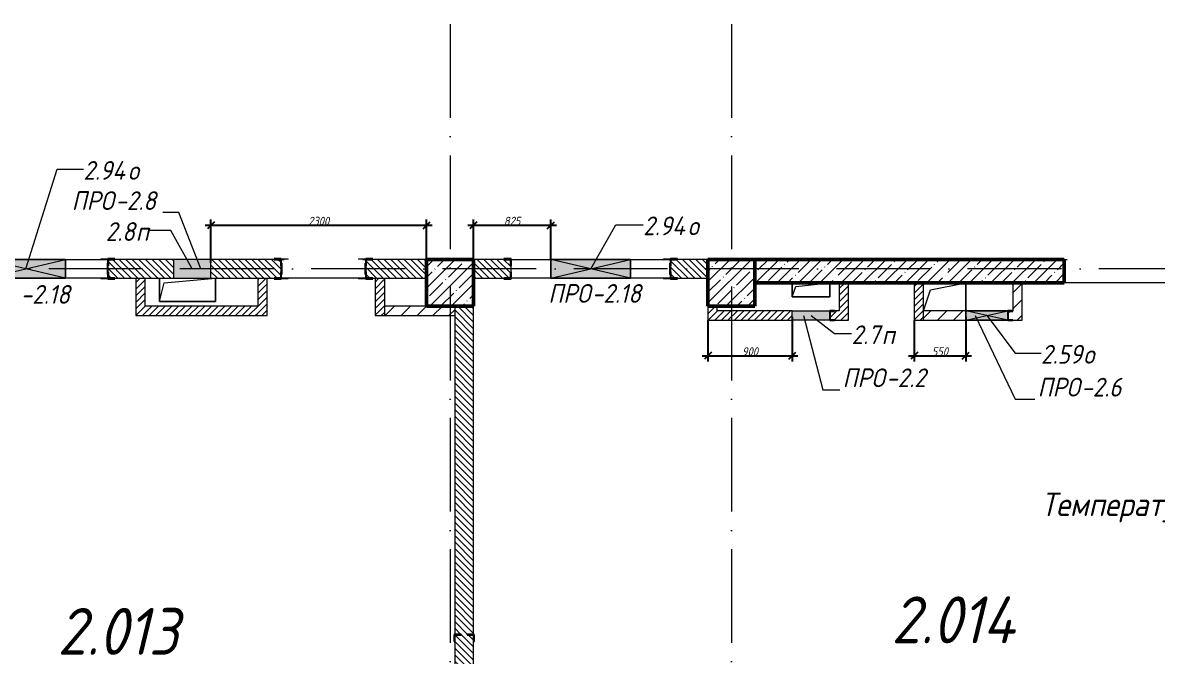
# Model space of a CAD drawing. Header units: millimetres. Extents: x -537608 to 253996, y -217170 to 186033.
# Drawn here: x -153256 to -141155, y 13571 to 20330 of the extents above; entities that cross this region are included whole.
import ezdxf

# ---------------------------------------------------------------- set-up
doc = ezdxf.new("R2010")
doc.units = ezdxf.units.MM
doc.linetypes.add('50_200_ШТРИХ_1Т_ш5_п1_п1_', pattern=[1400, 1000, -200, 0, -200])
for name, color, linetype, lineweight in [('A-____-____-DIMS', 7, 'Continuous', 9), ('A-DETL-GENF-OTLN', 7, 'Continuous', 9), ('A-FLOR-____-OTLN', 7, 'Continuous', 9), ('A-GENM-____-IDEN', 7, 'Continuous', 9), ('A-GENM-____-MCUT', 7, 'Continuous', 25), ('A-GENM-____-OTLN', 7, 'Continuous', 9), ('A-GENM-____-OTLN-1', 7, 'Continuous', 25), ('A-GLAZ-____-IDEN', 7, 'Continuous', 9), ('A-GLAZ-____-OTLN', 7, 'Continuous', 9), ('A-WALL-____-MCUT', 7, 'Continuous', 13), ('A-WALL-____-MCUT-2', 7, 'Continuous', 50), ('A-WALL-____-OTLN', 7, 'Continuous', 9), ('A-WALL-____-PATT-1', 7, 'Continuous', 9), ('A-WALL-FNSH-MCUT-1', 7, 'Continuous', 9), ('G-____-____-TEXT', 7, 'Continuous', 9), ('I-WALL-____-OTLN', 7, 'Continuous', 9), ('S-COLS-____-MCUT', 7, 'Continuous', 50), ('S-COLS-____-OTLN', 7, 'Continuous', 9), ('S-GRID-____-OTLN-1', 7, '50_200_ШТРИХ_1Т_ш5_п1_п1_', 9), ('Марки помещений', 7, 'Continuous', 9)]:
    doc.layers.add(name, color=color, linetype=linetype, lineweight=lineweight)
doc.styles.add('ISOCPEUR_I_11', font='isocpeui.ttf', dxfattribs={"width": 0.9, "height": 200})
doc.styles.add('ISOCPEUR_I_2', font='isocpeui.ttf', dxfattribs={"width": 0.9, "height": 140})
doc.styles.add('ISOCPEUR_I_7', font='isocpeui.ttf', dxfattribs={"width": 0.9, "height": 90})
doc.styles.add('ISOCPEUR_I_9', font='isocpeui.ttf', dxfattribs={"width": 0.9, "height": 250})
doc.dimstyles.new('ISO-1_8_0_9К_СРЕДНИЙ_Кладочные_2', dxfattribs={"dimscale": 304.8, "dimtxt": 89.638306, "dimasz": 0.246063, "dimexe": 0.19685, "dimexo": 0, "dimgap": 0, "dimtad": 1, "dimdec": 3, "dimrnd": 0.001, "dimdsep": 46, "dimtxsty": 'ISOCPEUR_I_7', "dimblk1": 'OBLIQUE', "dimblk2": 'OBLIQUE', "dimsah": 1, "dimcen": 0.09, "dimdle": 0.19685, "dimazin": 0, "dimtfac": 1, "dimtdec": 4, "dimtix": 1, "dimtmove": 1, "dimatfit": 3, "dimfxl": 1, "dimtvp": 1, "dimtolj": 1, "dimtzin": 0, "dimarcsym": 2})
pattern_1 = [(135, (-184647.673, -45376.493), (-35.35534, -35.35534), [])]
pattern_2 = [(45, (-184647.673, -45376.493), (-35.35534, 35.35534), [])]
pattern_3 = [(45, (-184647.67, -45376.49), (-84.85281, 84.85281), [])]

# ---------------------------------------------------------------- blocks, each defined once
blk = doc.blocks.new('Фахверк_СКБ_Уголок - 200_3960-28268576-АР1_План отверстий 2 этажа в осях 1-64_Ю-ЯЯ')
at = {"layer": 'A-GENM-____-MCUT'}
for p, q in [((200, 156), (125, 156)), ((125, 156), (125, 81)), ((131, 81), (131, 150)), ((131, 150), (200, 150)), ((200, 150), (200, 156)), ((125, 81), (131, 81)), ((131, 19), (125, 19)), ((125, 19), (125, -56)), ((131, -50), (131, 19)), ((125, -56), (200, -56)), ((200, -50), (131, -50)), ((200, -56), (200, -50))]:
    blk.add_line(p, q, dxfattribs=at)
blk = doc.blocks.new('BSC_Колонна _Прямоугольная - 500х500-V14-АР1_План отверстий 2 этажа в осях 1-64_Ю-ЯЯ')
at = {"layer": 'S-COLS-____-OTLN'}
h = blk.add_hatch(dxfattribs=at)
h.set_pattern_fill('FP_23', color=256, style=0, pattern_type=2)
h.set_pattern_definition([(45, (-35950, -62931.04), (-114.04925, 114.04925), []), (45, (-35835.95, -62931.04), (-114.04925, 114.04925), [201.613, -40.323, 3.353, -36.97])])
h.paths.add_polyline_path([(-250, -250), (250, -250), (250, 250), (-250, 250)], flags=0)
at = {"layer": 'S-COLS-____-MCUT'}
for p, q in [((250, 250), (-250, 250)), ((-250, 250), (-250, -250)), ((250, -250), (250, 250)), ((-250, -250), (250, -250))]:
    blk.add_line(p, q, dxfattribs=at)
blk = doc.blocks.new('BSC_Колонна _Прямоугольная - 500х500-V44-АР1_План отверстий 2 этажа в осях 1-64_Ю-ЯЯ')
at = {"layer": 'S-COLS-____-OTLN'}
h = blk.add_hatch(dxfattribs=at)
h.set_pattern_fill('FP_54', color=256, style=0, pattern_type=2)
h.set_pattern_definition([(45, (-38950, -62931.04), (-114.04925, 114.04925), []), (45, (-38835.95, -62931.04), (-114.04925, 114.04925), [201.613, -40.323, 3.353, -36.97])])
h.paths.add_polyline_path([(-250, -250), (250, -250), (250, 250), (-250, 250)], flags=0)
at = {"layer": 'S-COLS-____-MCUT'}
for p, q in [((250, 250), (-250, 250)), ((-250, 250), (-250, -250)), ((250, -250), (250, 250)), ((-250, -250), (250, -250))]:
    blk.add_line(p, q, dxfattribs=at)
blk = doc.blocks.new('АР_Перемычка - АР_Перемычка-28357691-АР1_План отверстий 2 этажа в осях 1-64_Ю-ЯЯ')
at = {"layer": 'A-GENM-____-OTLN'}
blk.add_line((-250, -100), (-243, -100), dxfattribs=at)
blk = doc.blocks.new('154_Стойка_СКБ_Уголок - СМ-2480_200-28346303-АР1_План отверстий 2 этажа в осях 1-64_Ю-ЯЯ')
at = {"layer": 'A-GENM-____-MCUT'}
for p, q in [((125, 156), (125, 81)), ((200, 156), (125, 156)), ((131, 81), (131, 150)), ((131, 150), (200, 150)), ((200, 150), (200, 156)), ((125, 81), (131, 81)), ((131, 19), (125, 19)), ((125, 19), (125, -56)), ((131, -50), (131, 19)), ((125, -56), (200, -56)), ((200, -50), (131, -50)), ((200, -56), (200, -50))]:
    blk.add_line(p, q, dxfattribs=at)
blk = doc.blocks.new('Стойка_Влож_Полоса боковая - Полоса-V150-АР1_План отверстий 2 этажа в осях 1-64_Ю-ЯЯ')
at = {"layer": 'A-GENM-____-OTLN'}
for p, q in [((-5, 60), (0, 60)), ((-5, -60), (-5, 60)), ((0, 31), (0, -31)), ((0, -60), (-5, -60))]:
    blk.add_line(p, q, dxfattribs=at)
blk = doc.blocks.new('Стойка_Влож_Уголок_Опорный - Уголок-28213941-АР1_План отверстий 2 этажа в осях 1-64_Ю-ЯЯ')
at = {"layer": 'A-GENM-____-OTLN'}
for p, q in [((-212, -6), (-212, 0)), ((0, 0), (0, -6)), ((-212, -75), (-212, -6)), ((-212, -6), (-206, -6)), ((-212, -75), (-206, -75)), ((-6, -6), (0, -6)), ((-6, -75), (0, -75)), ((0, -6), (0, -75))]:
    blk.add_line(p, q, dxfattribs=at)
blk = doc.blocks.new('Фахверк_СКБ_Уголок - 200_3550-28267367-АР1_План отверстий 2 этажа в осях 1-64_Ю-ЯЯ')
at = {"layer": 'A-GENM-____-MCUT'}
for p, q in [((200, 156), (125, 156)), ((125, 156), (125, 81)), ((131, 81), (131, 150)), ((131, 150), (200, 150)), ((200, 150), (200, 156)), ((125, 81), (131, 81)), ((131, 19), (125, 19)), ((125, 19), (125, -56)), ((131, -50), (131, 19)), ((125, -56), (200, -56)), ((200, -50), (131, -50)), ((200, -56), (200, -50))]:
    blk.add_line(p, q, dxfattribs=at)
blk = doc.blocks.new('AR_Отверстие Ниша - Лючок-32405627-АР1_План отверстий 2 этажа в осях 1-64_Ю-ЯЯ')
at = {"layer": 'A-GLAZ-____-OTLN'}
blk.add_hatch(color=256, dxfattribs=at).paths.add_polyline_path([(200, 50), (-200, 50), (-200, -50), (200, -50), (200, 47)], flags=0)
for p, q in [((-200, 50), (200, 50)), ((200, 50), (200, -50)), ((200, -50), (-200, -50))]:
    blk.add_line(p, q, dxfattribs=at)
blk = doc.blocks.new('AR_Отверстие Ниша - Лючок-32404715-АР1_План отверстий 2 этажа в осях 1-64_Ю-ЯЯ')
at = {"layer": 'A-GLAZ-____-OTLN'}
blk.add_hatch(color=256, dxfattribs=at).paths.add_polyline_path([(-200, 100), (-200, -100), (200, -100), (200, 100)], flags=0)
for p, q in [((200, 100), (-200, 100)), ((-200, 100), (-200, -100)), ((200, -100), (200, 100)), ((-200, -100), (200, -100))]:
    blk.add_line(p, q, dxfattribs=at)
blk = doc.blocks.new('154_Фахверк_СКБ_Швеллер - Тип_100_3960-28331862-АР1_План отверстий 2 этажа в осях 1-64_Ю-ЯЯ')
at = {"layer": 'A-GENM-____-MCUT'}
for p, q in [((175, 50), (125, 50)), ((125, 50), (125, -50)), ((128, 47), (175, 47)), ((128, -47), (128, 47)), ((175, 47), (175, 50)), ((125, -50), (175, -50)), ((175, -47), (128, -47)), ((175, -50), (175, -47))]:
    blk.add_line(p, q, dxfattribs=at)
blk = doc.blocks.new('AR_Отверстие прямоугольное _в плите_ - AR_Отверстие прямоугольное _в плите_-30459255-АР1_План отверстий 2 этажа в осях 1-64_Ю-ЯЯ')
at = {"layer": 'A-GENM-____-OTLN'}
for p, q in [((-300, 125), (-300, -125)), ((-250, 75), (300, 125)), ((300, -125), (300, 125)), ((-300, -125), (-250, 75)), ((-300, -125), (300, -125))]:
    blk.add_line(p, q, dxfattribs=at)
blk = doc.blocks.new('AR_Отверстие прямоугольное _в плите_ - AR_Отверстие прямоугольное _в плите_-30459225-АР1_План отверстий 2 этажа в осях 1-64_Ю-ЯЯ')
at = {"layer": 'A-GENM-____-OTLN'}
for p, q in [((-200, 75), (-200, -75)), ((-200, -75), (-163, 37)), ((-163, 37), (200, 75)), ((200, -75), (200, 75)), ((-200, -75), (200, -75))]:
    blk.add_line(p, q, dxfattribs=at)
blk = doc.blocks.new('AR_Отверстие прямоугольное _в плите_ - AR_Отверстие прямоугольное _в плите_-30552670-АР1_План отверстий 2 этажа в осях 1-64_Ю-ЯЯ')
at = {"layer": 'A-GENM-____-OTLN'}
for p, q in [((-150, 75), (225, 150)), ((225, -150), (225, 150)), ((-225, -150), (-150, 75))]:
    blk.add_line(p, q, dxfattribs=at)
blk = doc.blocks.new('AR_Отверстие прямоугольное _в стене_ - AR_Отверстие прямоугольное _в стене__ОВ-36798040-АР1_План отверстий 2 этажа в осях 1-64_Ю-ЯЯ')
at = {"layer": 'A-GLAZ-____-OTLN'}
blk.add_hatch(color=256, dxfattribs=at).paths.add_polyline_path([(425, -100), (425, 100), (-425, 100), (-425, -100)], flags=0)
at = {"layer": 'A-DETL-GENF-OTLN'}
for p, q in [((-425, -100), (-425, 100)), ((-425, 100), (425, 100)), ((425, 100), (-425, -100)), ((-425, 100), (425, -100)), ((425, 100), (-425, 100)), ((-425, 100), (-425, -100)), ((425, 100), (425, -100)), ((425, -100), (425, 100)), ((425, -100), (-425, -100)), ((-425, -100), (425, -100))]:
    blk.add_line(p, q, dxfattribs=at)
blk = doc.blocks.new('AR_Отверстие прямоугольное _в стене_ - AR_Отверстие прямоугольное _в стене__ОВ-36815583-АР1_План отверстий 2 этажа в осях 1-64_Ю-ЯЯ')
at = {"layer": 'A-GLAZ-____-OTLN'}
blk.add_hatch(color=256, dxfattribs=at).paths.add_polyline_path([(-225, 50), (-225, -50), (225, -50), (225, 50)], flags=0)
at = {"layer": 'A-DETL-GENF-OTLN'}
for p, q in [((-225, 50), (225, 50)), ((225, 50), (-225, -50)), ((-225, 50), (225, -50)), ((225, 50), (-225, 50)), ((225, 50), (225, -50)), ((225, -50), (225, 50)), ((225, -50), (-225, -50)), ((-225, -50), (225, -50))]:
    blk.add_line(p, q, dxfattribs=at)
blk = doc.blocks.new('154_Фахверк_СКБ_Швеллер - Тип_100_3960_зеркало-36793856-АР1_План отверстий 2 этажа в осях 1-64_Ю-ЯЯ')
at = {"layer": 'A-GENM-____-MCUT'}
for p, q in [((175, 50), (125, 50)), ((125, 50), (125, -50)), ((128, 47), (175, 47)), ((128, -47), (128, 47)), ((175, 47), (175, 50)), ((125, -50), (175, -50)), ((175, -47), (128, -47)), ((175, -50), (175, -47))]:
    blk.add_line(p, q, dxfattribs=at)
blk = doc.blocks.new('_Oblique')
at = {"color": 0, "linetype": 'ByBlock', "lineweight": -2}
blk.add_line((-0.5, -0.5), (0.5, 0.5), dxfattribs=at)
blk = doc.blocks.new('*D2294')
at = {"layer": 'A-____-____-DIMS', "color": 0, "lineweight": -2, "transparency": 16777216}
for p, q in [((-145048, 17192), (-145048, 16717)), ((-145948, 17155), (-145948, 16717)), ((-146008, 16777), (-144988, 16777))]:
    blk.add_line(p, q, dxfattribs=at)
at = {"layer": 'Defpoints', "color": 0, "transparency": 16777216}
for p in [(-145048, 17192), (-145948, 17155), (-145048, 16777)]:
    blk.add_point(p, dxfattribs=at)
at = {"layer": 'A-____-____-DIMS', "color": 0, "lineweight": -2, "transparency": 16777216, "xscale": 75, "yscale": 75, "zscale": 75, "rotation": 180}
blk.add_blockref('_Oblique', (-145948, 16777), dxfattribs=at)
at = {"layer": 'A-____-____-DIMS', "color": 0, "lineweight": -2, "transparency": 16777216, "xscale": 75, "yscale": 75, "zscale": 75}
blk.add_blockref('_Oblique', (-145048, 16777), dxfattribs=at)
at = {"layer": 'A-____-____-DIMS', "color": 0, "transparency": 16777216, "insert": (-145498, 16822), "char_height": 90, "width": 409.58, "attachment_point": 5, "style": 'ISOCPEUR_I_7'}
blk.add_mtext('\\A1;900', dxfattribs=at)
blk = doc.blocks.new('*D2295')
at = {"layer": 'A-____-____-DIMS', "color": 0, "lineweight": -2, "transparency": 16777216}
for p, q in [((-151308, 18169), (-148888, 18169)), ((-151248, 17767), (-151248, 18229)), ((-148948, 17805), (-148948, 18229))]:
    blk.add_line(p, q, dxfattribs=at)
at = {"layer": 'Defpoints', "color": 0, "transparency": 16777216}
for p in [(-148948, 18169), (-148948, 17805), (-151248, 17767)]:
    blk.add_point(p, dxfattribs=at)
at = {"layer": 'A-____-____-DIMS', "color": 0, "lineweight": -2, "transparency": 16777216, "xscale": 75, "yscale": 75, "zscale": 75, "rotation": 180}
blk.add_blockref('_Oblique', (-151248, 18169), dxfattribs=at)
at = {"layer": 'A-____-____-DIMS', "color": 0, "lineweight": -2, "transparency": 16777216, "xscale": 75, "yscale": 75, "zscale": 75}
blk.add_blockref('_Oblique', (-148948, 18169), dxfattribs=at)
at = {"layer": 'A-____-____-DIMS', "color": 0, "transparency": 16777216, "insert": (-150098, 18214), "char_height": 90, "width": 546.1, "attachment_point": 5, "style": 'ISOCPEUR_I_7'}
blk.add_mtext('\\A1;2300', dxfattribs=at)
blk = doc.blocks.new('*D2368')
at = {"layer": 'A-____-____-DIMS', "color": 0, "lineweight": -2, "transparency": 16777216}
for p, q in [((-148508, 18169), (-147563, 18169)), ((-148448, 17805), (-148448, 18229)), ((-147623, 17811), (-147623, 18229))]:
    blk.add_line(p, q, dxfattribs=at)
at = {"layer": 'Defpoints', "color": 0, "transparency": 16777216}
for p in [(-147623, 18169), (-148448, 17805), (-147623, 17811)]:
    blk.add_point(p, dxfattribs=at)
at = {"layer": 'A-____-____-DIMS', "color": 0, "lineweight": -2, "transparency": 16777216, "xscale": 75, "yscale": 75, "zscale": 75, "rotation": 180}
blk.add_blockref('_Oblique', (-148448, 18169), dxfattribs=at)
at = {"layer": 'A-____-____-DIMS', "color": 0, "lineweight": -2, "transparency": 16777216, "xscale": 75, "yscale": 75, "zscale": 75}
blk.add_blockref('_Oblique', (-147623, 18169), dxfattribs=at)
at = {"layer": 'A-____-____-DIMS', "color": 0, "transparency": 16777216, "insert": (-148035, 18214), "char_height": 90, "width": 409.58, "attachment_point": 5, "style": 'ISOCPEUR_I_7'}
blk.add_mtext('\\A1;825', dxfattribs=at)
blk = doc.blocks.new('*D2321')
at = {"layer": 'A-____-____-DIMS', "color": 0, "lineweight": -2, "transparency": 16777216}
for p, q in [((-143198, 17191), (-143198, 16717)), ((-143748, 17155), (-143748, 16717)), ((-143808, 16777), (-143138, 16777))]:
    blk.add_line(p, q, dxfattribs=at)
at = {"layer": 'Defpoints', "color": 0, "transparency": 16777216}
for p in [(-143198, 17191), (-143748, 17155), (-143198, 16777)]:
    blk.add_point(p, dxfattribs=at)
at = {"layer": 'A-____-____-DIMS', "color": 0, "lineweight": -2, "transparency": 16777216, "xscale": 75, "yscale": 75, "zscale": 75, "rotation": 180}
blk.add_blockref('_Oblique', (-143748, 16777), dxfattribs=at)
at = {"layer": 'A-____-____-DIMS', "color": 0, "lineweight": -2, "transparency": 16777216, "xscale": 75, "yscale": 75, "zscale": 75}
blk.add_blockref('_Oblique', (-143198, 16777), dxfattribs=at)
at = {"layer": 'A-____-____-DIMS', "color": 0, "transparency": 16777216, "insert": (-143473, 16822), "char_height": 90, "width": 409.58, "attachment_point": 5, "style": 'ISOCPEUR_I_7'}
blk.add_mtext('\\A1;550', dxfattribs=at)

msp = doc.modelspace()

# ---------------------------------------------------------------- hatches: boundary and pattern name
at = {"layer": 'A-WALL-____-PATT-1'}
h = msp.add_hatch(dxfattribs=at)
h.set_pattern_fill('FP_6', color=256, style=0, pattern_type=2)
h.set_pattern_definition(pattern_1)
h.paths.add_polyline_path([(-148947.6725, 17604.5485), (-148947.6725, 17804.5485), (-149591.6725, 17804.5485), (-149591.6725, 17735.5485), (-149597.6725, 17735.5485), (-149597.6725, 17673.5485), (-149591.6725, 17673.5485), (-149591.6725, 17604.5485), (-149312.8403, 17604.5485)], flags=0)
h.paths.add_polyline_path([(-150503.6725, 17604.5485), (-150503.6725, 17673.5485), (-150497.6725, 17673.5485), (-150497.6725, 17735.5485), (-150503.6725, 17735.5485), (-150503.6725, 17804.5485), (-151247.6725, 17804.5485), (-151247.6725, 17604.5485), (-150572.6725, 17604.5485)], flags=0)
h.paths.add_polyline_path([(-151647.6725, 17604.5485), (-151647.6725, 17804.5485), (-152341.6725, 17804.5485), (-152341.6725, 17735.5485), (-152347.6725, 17735.5485), (-152347.6725, 17673.5485), (-152341.6725, 17673.5485), (-152341.6725, 17604.5485), (-152272.6725, 17604.5485)], flags=0)
h.paths.add_polyline_path([(-154447.6725, 17604.5485), (-154053.6725, 17604.5485), (-154053.6725, 17673.5485), (-154047.6725, 17673.5485), (-154047.6725, 17735.5485), (-154053.6725, 17735.5485), (-154053.6725, 17804.5485), (-154447.6725, 17804.5485)], flags=0)
h = msp.add_hatch(dxfattribs=at)
h.set_pattern_fill('FP_6', color=256, style=0, pattern_type=2)
h.set_pattern_definition(pattern_1)
h.paths.add_polyline_path([(-145947.6725, 17604.5485), (-145947.6725, 17804.5485), (-146341.6725, 17804.5485), (-146341.6725, 17735.5485), (-146347.6725, 17735.5485), (-146347.6725, 17673.5485), (-146341.6725, 17673.5485), (-146341.6725, 17604.5485), (-146272.6725, 17604.5485)], flags=0)
h.paths.add_polyline_path([(-148122.6725, 17604.5485), (-148053.6725, 17604.5485), (-148053.6725, 17673.5485), (-148047.6725, 17673.5485), (-148047.6725, 17735.5485), (-148053.6725, 17735.5485), (-148053.6725, 17804.5485), (-148447.6725, 17804.5485), (-148447.6725, 17604.5485)], flags=0)
h = msp.add_hatch(dxfattribs=at)
h.set_pattern_fill('FP_13', color=256, style=0, pattern_type=2)
h.set_pattern_definition([(45, (-184647.67, -45376.5), (-114.04925, 114.04925), []), (45, (-184533.62, -45376.5), (-114.04925, 114.04925), [201.612, -40.322, 3.353, -36.97])])
h.paths.add_polyline_path([(-139947.6725, 17554.5485), (-139947.6725, 17804.5485), (-140347.6725, 17804.5485), (-140347.6725, 17554.5485)], flags=0)
h.paths.add_polyline_path([(-142147.6725, 17554.5485), (-142147.6725, 17804.5485), (-145447.6725, 17804.5485), (-145447.6725, 17554.5485), (-142242.8376, 17554.5485)], flags=0)
h = msp.add_hatch(dxfattribs=at)
h.set_pattern_fill('FP_5', color=256, style=0, pattern_type=2)
h.set_pattern_definition(pattern_2)
h.paths.add_polyline_path([(-151947.6725, 17204.5485), (-151947.6725, 17604.5485), (-152047.6725, 17604.5485), (-152047.6725, 17204.5485)], flags=0)
h = msp.add_hatch(dxfattribs=at)
h.set_pattern_fill('FP_5', color=256, style=0, pattern_type=2)
h.set_pattern_definition(pattern_2)
h.paths.add_polyline_path([(-150647.6725, 17204.5485), (-150647.6725, 17604.5485), (-150747.6725, 17604.5485), (-150747.6725, 17204.5485)], flags=0)
h = msp.add_hatch(dxfattribs=at)
h.set_pattern_fill('FP_5', color=256, style=0, pattern_type=2)
h.set_pattern_definition(pattern_2)
h.paths.add_polyline_path([(-149397.6725, 17204.5485), (-149397.6725, 17604.5485), (-149497.6725, 17604.5485), (-149497.6725, 17204.5485)], flags=0)
h = msp.add_hatch(dxfattribs=at)
h.set_pattern_fill('FP_5', color=256, style=0, pattern_type=2)
h.set_pattern_definition(pattern_2)
h.paths.add_polyline_path([(-144447.6725, 17254.5485), (-144447.6725, 17554.5485), (-144547.6725, 17554.5485), (-144547.6725, 17254.5485)], flags=0)
h = msp.add_hatch(dxfattribs=at)
h.set_pattern_fill('FP_5', color=256, style=0, pattern_type=2)
h.set_pattern_definition(pattern_2)
h.paths.add_polyline_path([(-143647.6725, 17154.5485), (-143647.6725, 17554.5485), (-143747.6725, 17554.5485), (-143747.6725, 17154.5485)], flags=0)
h = msp.add_hatch(dxfattribs=at)
h.set_pattern_fill('FP_4', color=256, style=0, pattern_type=2)
h.set_pattern_definition(pattern_3)
h.paths.add_polyline_path([(-142697.6725, 17254.5485), (-142597.6725, 17254.5485), (-142597.6725, 17554.5485), (-142697.6725, 17554.5485)], flags=0)
h = msp.add_hatch(dxfattribs=at)
h.set_pattern_fill('FP_5', color=256, style=0, pattern_type=2)
h.set_pattern_definition(pattern_2)
h.paths.add_polyline_path([(-151947.6725, 17204.5485), (-150747.6725, 17204.5485), (-150747.6725, 17304.5485), (-151947.6725, 17304.5485)], flags=0)
h = msp.add_hatch(dxfattribs=at)
h.set_pattern_fill('FP_4', color=256, style=0, pattern_type=2)
h.set_pattern_definition(pattern_3)
h.paths.add_polyline_path([(-149312.8403, 17204.5485), (-148647.6725, 17204.5485), (-148647.6725, 17304.5485), (-149397.6725, 17304.5485), (-149397.6725, 17204.5485)], flags=0)
h = msp.add_hatch(dxfattribs=at)
h.set_pattern_fill('FP_6', color=256, style=0, pattern_type=2)
h.set_pattern_definition(pattern_1)
h.paths.add_polyline_path([(-148647.6725, 10304.5485), (-148447.6725, 10304.5485), (-148447.6725, 13798.5485), (-148516.6725, 13798.5485), (-148516.6725, 13804.5485), (-148447.6725, 13804.5485), (-148447.6725, 17304.5485), (-148647.6725, 17304.5485), (-148647.6725, 13804.5485), (-148578.6725, 13804.5485), (-148578.6725, 13798.5485), (-148647.6725, 13798.5485), (-148647.6725, 11848.0984)], flags=0)
h = msp.add_hatch(dxfattribs=at)
h.set_pattern_fill('FP_5', color=256, style=0, pattern_type=2)
h.set_pattern_definition(pattern_2)
h.paths.add_polyline_path([(-145847.6725, 17154.5485), (-145847.6725, 17304.5485), (-145947.6725, 17304.5485), (-145947.6725, 17154.5485)], flags=0)
h = msp.add_hatch(dxfattribs=at)
h.set_pattern_fill('FP_5', color=256, style=0, pattern_type=2)
h.set_pattern_definition(pattern_2)
h.paths.add_polyline_path([(-144447.6725, 17154.5485), (-144447.6725, 17254.5485), (-144597.6725, 17254.5485), (-144597.6725, 17251.5485), (-144644.6725, 17251.5485), (-144644.6725, 17157.5485), (-144597.6725, 17157.5485), (-144597.6725, 17154.5485)], flags=0)
h.paths.add_polyline_path([(-145777.8389, 17154.5485), (-145047.6725, 17154.5485), (-145047.6725, 17254.5485), (-145847.6725, 17254.5485), (-145847.6725, 17154.5485)], flags=0)
h = msp.add_hatch(dxfattribs=at)
h.set_pattern_fill('FP_4', color=256, style=0, pattern_type=2)
h.set_pattern_definition(pattern_3)
h.paths.add_polyline_path([(-143647.6725, 17154.5485), (-143197.6725, 17154.5485), (-143197.6725, 17254.5485), (-143647.6725, 17254.5485)], flags=0)
h.paths.add_polyline_path([(-142597.6725, 17154.5485), (-142597.6725, 17254.5485), (-142697.6725, 17254.5485), (-142697.6725, 17251.5485), (-142744.6725, 17251.5485), (-142744.6725, 17157.5485), (-142697.6725, 17157.5485), (-142697.6725, 17154.5485)], flags=0)

# ---------------------------------------------------------------- linework, layer by layer
at = {"layer": 'A-FLOR-____-OTLN'}
for p, q in [((-151797.6725, 17354.5485), (-151797.6725, 17604.5485)), ((-151197.6725, 17604.5485), (-151197.6725, 17354.5485)), ((-145047.6725, 17404.5485), (-145047.6725, 17554.5485)), ((-144647.6725, 17554.5485), (-144647.6725, 17404.5485)), ((-143197.6725, 17554.5485), (-143197.6725, 17254.5485)), ((-151197.6725, 17354.5485), (-151797.6725, 17354.5485)), ((-144647.6725, 17404.5485), (-145047.6725, 17404.5485))]:
    msp.add_line(p, q, dxfattribs=at)
at = {"layer": 'A-GENM-____-IDEN'}
for p, q in [((-151591.3616, 18304.2428), (-151762.0333, 18304.2428)), ((-151354.973, 17704.5485), (-151591.3616, 18304.2428)), ((-144929.9366, 17204.5485), (-144722.6296, 16414.5485)), ((-143097.0717, 17204.5485), (-142671.5572, 16314.445)), ((-144722.6296, 16414.5485), (-144540.8806, 16414.5485)), ((-142671.5572, 16314.445), (-142460.5911, 16314.445))]:
    msp.add_line(p, q, dxfattribs=at)
at = {"layer": 'A-GLAZ-____-IDEN'}
for p, q in [((-153222.6725, 17704.5485), (-152888.6497, 18766.2031)), ((-152888.6497, 18766.2031), (-152608.476, 18766.2031)), ((-147197.6725, 17704.5485), (-146930.1091, 18174.7116)), ((-146930.1091, 18174.7116), (-146638.0255, 18174.7116)), ((-151677.0246, 18113.91), (-151906.3767, 18113.91)), ((-151447.6725, 17704.5485), (-151677.0246, 18113.91)), ((-144847.6725, 17204.5485), (-144597.6296, 17012.945)), ((-142972.6725, 17204.5485), (-142671.5572, 16804.597)), ((-144597.6296, 17012.945), (-144415.8806, 17012.945)), ((-142671.5572, 16804.597), (-142395.4478, 16804.597))]:
    msp.add_line(p, q, dxfattribs=at)
at = {"layer": 'A-WALL-____-MCUT'}
for p, q in [((-151647.6725, 17804.5485), (-152272.6725, 17804.5485)), ((-150572.6725, 17804.5485), (-151247.6725, 17804.5485)), ((-148947.6725, 17804.5485), (-149522.6725, 17804.5485)), ((-148122.6725, 17804.5485), (-148447.6725, 17804.5485)), ((-145947.6725, 17804.5485), (-146272.6725, 17804.5485)), ((-148047.6725, 17673.5485), (-148047.6725, 17735.5485)), ((-152272.6725, 17604.5485), (-151647.6725, 17604.5485)), ((-151247.6725, 17604.5485), (-150572.6725, 17604.5485)), ((-149522.6725, 17604.5485), (-148947.6725, 17604.5485)), ((-148447.6725, 17604.5485), (-148122.6725, 17604.5485)), ((-146272.6725, 17604.5485), (-145947.6725, 17604.5485)), ((-148647.6725, 17304.5485), (-148647.6725, 13804.5485)), ((-148447.6725, 13804.5485), (-148447.6725, 17304.5485)), ((-148647.6725, 13729.5485), (-148647.6725, 10304.5485)), ((-148447.6725, 10304.5485), (-148447.6725, 13729.5485))]:
    msp.add_line(p, q, dxfattribs=at)
at = {"layer": 'A-WALL-____-MCUT-2'}
for p, q in [((-142147.6725, 17804.5485), (-145447.6725, 17804.5485)), ((-142147.6725, 17554.5485), (-142147.6725, 17804.5485)), ((-145447.6725, 17554.5485), (-142147.6725, 17554.5485))]:
    msp.add_line(p, q, dxfattribs=at)
at = {"layer": 'A-WALL-____-OTLN'}
for p, q in [((-142147.6725, 17804.5485), (-142117.6725, 17804.5485)), ((-140347.6725, 17554.5485), (-142147.6725, 17554.5485))]:
    msp.add_line(p, q, dxfattribs=at)
at = {"layer": 'A-WALL-FNSH-MCUT-1'}
for p, q in [((-152047.6725, 17604.5485), (-152047.6725, 17204.5485)), ((-151947.6725, 17304.5485), (-151947.6725, 17604.5485)), ((-150747.6725, 17604.5485), (-150747.6725, 17304.5485)), ((-150647.6725, 17204.5485), (-150647.6725, 17604.5485)), ((-149497.6725, 17604.5485), (-149497.6725, 17204.5485)), ((-149397.6725, 17604.5485), (-149397.6725, 17204.5485)), ((-144547.6725, 17554.5485), (-144547.6725, 17254.5485)), ((-144447.6725, 17154.5485), (-144447.6725, 17554.5485)), ((-143747.6725, 17554.5485), (-143747.6725, 17154.5485)), ((-143647.6725, 17154.5485), (-143647.6725, 17554.5485)), ((-142697.6725, 17554.5485), (-142697.6725, 17254.5485)), ((-142597.6725, 17154.5485), (-142597.6725, 17554.5485)), ((-150747.6725, 17304.5485), (-151947.6725, 17304.5485)), ((-148947.6725, 17304.5485), (-149397.6725, 17304.5485)), ((-145947.6725, 17304.5485), (-145947.6725, 17154.5485)), ((-145847.6725, 17254.5485), (-145847.6725, 17304.5485)), ((-152047.6725, 17204.5485), (-150647.6725, 17204.5485)), ((-149497.6725, 17204.5485), (-148647.6725, 17204.5485)), ((-145047.6725, 17254.5485), (-145847.6725, 17254.5485)), ((-144547.6725, 17254.5485), (-144597.6725, 17254.5485)), ((-143197.6725, 17254.5485), (-143647.6725, 17254.5485)), ((-145947.6725, 17154.5485), (-145047.6725, 17154.5485)), ((-144597.6725, 17154.5485), (-144447.6725, 17154.5485)), ((-143747.6725, 17154.5485), (-143197.6725, 17154.5485)), ((-142697.6725, 17154.5485), (-142597.6725, 17154.5485))]:
    msp.add_line(p, q, dxfattribs=at)
at = {"layer": 'I-WALL-____-OTLN'}
for p, q in [((-152797.6725, 17804.5485), (-152347.6725, 17804.5485)), ((-150497.6725, 17804.5485), (-150467.6725, 17804.5485)), ((-149627.6725, 17804.5485), (-149597.6725, 17804.5485)), ((-148047.6725, 17804.5485), (-147622.6725, 17804.5485)), ((-146772.6725, 17804.5485), (-146347.6725, 17804.5485)), ((-152347.6725, 17604.5485), (-152797.6725, 17604.5485)), ((-149597.6725, 17604.5485), (-150497.6725, 17604.5485)), ((-147622.6725, 17604.5485), (-148047.6725, 17604.5485)), ((-146347.6725, 17604.5485), (-146772.6725, 17604.5485))]:
    msp.add_line(p, q, dxfattribs=at)
at = {"layer": 'S-GRID-____-OTLN-1'}
for p, q in [((-148697.6725, 45516.3579), (-148697.6725, 7515.0943)), ((-145697.6725, 45516.3579), (-145697.6725, 7515.0943)), ((-80573.2659, 17704.5485), (-189316.4427, 17704.5485))]:
    msp.add_line(p, q, dxfattribs=at)

# ---------------------------------------------------------------- block references
at = {"layer": 'A-GENM-____-OTLN'}
for name, p, rotation in [('Стойка_Влож_Уголок_Опорный - Уголок-28213941-АР1_План отверстий 2 этажа в осях 1-64_Ю-ЯЯ', (-152347.6725, 17598.5485), 269.9999999999995), ('Стойка_Влож_Уголок_Опорный - Уголок-28213941-АР1_План отверстий 2 этажа в осях 1-64_Ю-ЯЯ', (-150497.6725, 17810.5485), 89.99999999999955), ('Стойка_Влож_Уголок_Опорный - Уголок-28213941-АР1_План отверстий 2 этажа в осях 1-64_Ю-ЯЯ', (-149597.6725, 17598.5485), 269.9999999999995), ('Стойка_Влож_Уголок_Опорный - Уголок-28213941-АР1_План отверстий 2 этажа в осях 1-64_Ю-ЯЯ', (-146347.6725, 17598.5485), 269.9999999999995), ('Стойка_Влож_Полоса боковая - Полоса-V150-АР1_План отверстий 2 этажа в осях 1-64_Ю-ЯЯ', (-150497.6725, 17704.5485), 180)]:
    msp.add_blockref(name, p, dxfattribs=dict(at, rotation=rotation))
for name, p in [('Стойка_Влож_Полоса боковая - Полоса-V150-АР1_План отверстий 2 этажа в осях 1-64_Ю-ЯЯ', (-152347.6725, 17704.5485)), ('Стойка_Влож_Полоса боковая - Полоса-V150-АР1_План отверстий 2 этажа в осях 1-64_Ю-ЯЯ', (-149597.6725, 17704.5485)), ('Стойка_Влож_Полоса боковая - Полоса-V150-АР1_План отверстий 2 этажа в осях 1-64_Ю-ЯЯ', (-146347.6725, 17704.5485)), ('AR_Отверстие прямоугольное _в плите_ - AR_Отверстие прямоугольное _в плите_-30459255-АР1_План отверстий 2 этажа в осях 1-64_Ю-ЯЯ', (-151497.6725, 17479.5485)), ('АР_Перемычка - АР_Перемычка-28357691-АР1_План отверстий 2 этажа в осях 1-64_Ю-ЯЯ', (-150497.6725, 17704.5485)), ('AR_Отверстие прямоугольное _в плите_ - AR_Отверстие прямоугольное _в плите_-30459225-АР1_План отверстий 2 этажа в осях 1-64_Ю-ЯЯ', (-144847.6725, 17479.5485)), ('AR_Отверстие прямоугольное _в плите_ - AR_Отверстие прямоугольное _в плите_-30552670-АР1_План отверстий 2 этажа в осях 1-64_Ю-ЯЯ', (-143422.6725, 17404.5485))]:
    msp.add_blockref(name, p, dxfattribs=at)
at = {"layer": 'A-GENM-____-OTLN-1'}
for name, p in [('154_Стойка_СКБ_Уголок - СМ-2480_200-28346303-АР1_План отверстий 2 этажа в осях 1-64_Ю-ЯЯ', (-152472.6725, 17654.5485)), ('154_Стойка_СКБ_Уголок - СМ-2480_200-28346303-АР1_План отверстий 2 этажа в осях 1-64_Ю-ЯЯ', (-149722.6725, 17654.5485)), ('154_Стойка_СКБ_Уголок - СМ-2480_200-28346303-АР1_План отверстий 2 этажа в осях 1-64_Ю-ЯЯ', (-146472.6725, 17654.5485)), ('154_Фахверк_СКБ_Швеллер - Тип_100_3960-28331862-АР1_План отверстий 2 этажа в осях 1-64_Ю-ЯЯ', (-144772.6725, 17204.5485)), ('154_Фахверк_СКБ_Швеллер - Тип_100_3960_зеркало-36793856-АР1_План отверстий 2 этажа в осях 1-64_Ю-ЯЯ', (-142872.6725, 17204.5485))]:
    msp.add_blockref(name, p, dxfattribs=at)
for name, p, rotation in [('154_Стойка_СКБ_Уголок - СМ-2480_200-28346303-АР1_План отверстий 2 этажа в осях 1-64_Ю-ЯЯ', (-150372.6725, 17754.5485), 180), ('Фахверк_СКБ_Уголок - 200_3960-28268576-АР1_План отверстий 2 этажа в осях 1-64_Ю-ЯЯ', (-147922.6725, 17754.5485), 180), ('Фахверк_СКБ_Уголок - 200_3550-28267367-АР1_План отверстий 2 этажа в осях 1-64_Ю-ЯЯ', (-148597.6725, 13929.5485), 269.9999999999999)]:
    msp.add_blockref(name, p, dxfattribs=dict(at, rotation=rotation))
at = {"layer": 'A-GLAZ-____-OTLN', "rotation": 180}
for name, p in [('AR_Отверстие прямоугольное _в стене_ - AR_Отверстие прямоугольное _в стене__ОВ-36798040-АР1_План отверстий 2 этажа в осях 1-64_Ю-ЯЯ', (-153222.6725, 17704.5485)), ('AR_Отверстие Ниша - Лючок-32404715-АР1_План отверстий 2 этажа в осях 1-64_Ю-ЯЯ', (-151447.6725, 17704.5485)), ('AR_Отверстие прямоугольное _в стене_ - AR_Отверстие прямоугольное _в стене__ОВ-36798040-АР1_План отверстий 2 этажа в осях 1-64_Ю-ЯЯ', (-147197.6725, 17704.5485)), ('AR_Отверстие Ниша - Лючок-32405627-АР1_План отверстий 2 этажа в осях 1-64_Ю-ЯЯ', (-144847.6725, 17204.5485)), ('AR_Отверстие прямоугольное _в стене_ - AR_Отверстие прямоугольное _в стене__ОВ-36815583-АР1_План отверстий 2 этажа в осях 1-64_Ю-ЯЯ', (-142972.6725, 17204.5485))]:
    msp.add_blockref(name, p, dxfattribs=at)
at = {"layer": 'S-COLS-____-OTLN'}
for name, p in [('BSC_Колонна _Прямоугольная - 500х500-V14-АР1_План отверстий 2 этажа в осях 1-64_Ю-ЯЯ', (-148697.6725, 17554.5485)), ('BSC_Колонна _Прямоугольная - 500х500-V44-АР1_План отверстий 2 этажа в осях 1-64_Ю-ЯЯ', (-145697.6725, 17554.5485))]:
    msp.add_blockref(name, p, dxfattribs=at)

# ---------------------------------------------------------------- texts
at = {"layer": 'A-GENM-____-IDEN', "char_height": 200, "attachment_point": 1, "style": 'ISOCPEUR_I_11'}
for s, insert, width in [('ПРО', (-152732.44, 18531.3589), 562.784625), ('-2.8', (-152268.0963, 18531.3589), 548.35425), ('-2.18', (-153276.2101, 17531.3589), 663.79725), ('ПРО', (-147650.3882, 17541.5611), 562.784625), ('-2.18', (-147186.0444, 17541.5611), 663.79725), ('ПРО', (-144511.2873, 16641.6646), 562.784625), ('-2.2', (-144046.9435, 16641.6646), 548.35425), ('ПРО', (-142430.9978, 16541.5611), 562.784625), ('-2.6', (-141966.654, 16541.5611), 548.35425)]:
    msp.add_mtext(s, dxfattribs=dict(at, insert=insert, width=width))
at = {"layer": 'A-GLAZ-____-IDEN', "char_height": 200, "attachment_point": 1, "style": 'ISOCPEUR_I_11'}
for s, insert, width in [('2.94', (-152608.476, 18853.8177), 577.215), ('\\fISOCPEUR|b0|i1|c204|p34|;\\W.9;о', (-152132.226, 18853.8177), 158.734125), ('2.8', (-152370.426, 18201.5246), 389.620125), ('2.94', (-146638.0255, 18262.3262), 577.215), ('\\fISOCPEUR|b0|i1|c204|p34|;\\W.9;о', (-146161.7755, 18262.3262), 158.734125), ('\\fISOCPEUR|b0|i1|c204|p34|;\\W.9;п', (-152048.9573, 18201.5246), 158.734125), ('2.7', (-144415.8806, 17100.5596), 389.620125), ('\\fISOCPEUR|b0|i1|c204|p34|;\\W.9;п', (-144094.4119, 17100.5596), 158.734125), ('2.59', (-142395.4478, 16892.2116), 548.35425), ('\\fISOCPEUR|b0|i1|c204|p34|;\\W.9;о', (-141943.0103, 16892.2116), 158.734125)]:
    msp.add_mtext(s, dxfattribs=dict(at, insert=insert, width=width))
at = {"layer": 'G-____-____-TEXT', "insert": (-142394.3215, 15316.6681), "char_height": 250, "width": 2763.416813, "attachment_point": 1, "style": 'ISOCPEUR_I_9'}
msp.add_mtext('Температурный', dxfattribs=at)
at = {"layer": 'Марки помещений', "char_height": 500, "attachment_point": 1, "style": 'ISOCPEUR_I_2'}
for s, insert, width in [('2.014', (-143990.985, 14209.6349), 769.62), ('2.013', (-152885.113, 14086.6349), 737.5525)]:
    msp.add_mtext(s, dxfattribs=dict(at, insert=insert, width=width))

# ---------------------------------------------------------------- dimensions: what is measured, and where the dimension line sits
at = {"layer": 'A-____-____-DIMS'}
for base, p1, p2, override, picture, middle in [((-148947.6725, 18168.7372), (-151247.6725, 17767.3889), (-148947.6725, 17804.5485), {"dimpost": '<>', "dimfxl": 2300.300162}, '*D2295', (-150097.6725, 18213.7372)), ((-147622.6725, 18168.7372), (-148447.6725, 17804.5485), (-147622.6725, 17810.5485), {"dimpost": '<>', "dimfxl": 825.021818}, '*D2368', (-148035.1725, 18213.7372)), ((-145047.6725, 16776.7704), (-145947.6725, 17154.5485), (-145047.6725, 17191.7081), {"dimpost": '<>', "dimfxl": 900.766805}, '*D2294', (-145497.6725, 16821.7704)), ((-143197.6725, 16776.7704), (-143747.6725, 17154.5485), (-143197.6725, 17191.4472), {"dimpost": '<>', "dimfxl": 551.236347}, '*D2321', (-143472.6725, 16821.7704))]:
    dim = msp.add_linear_dim(base=base, p1=p1, p2=p2, dimstyle='ISO-1_8_0_9К_СРЕДНИЙ_Кладочные_2', override=override, dxfattribs=at)
    dim.commit()
    dim.dimension.update_dxf_attribs({"geometry": picture, "text_midpoint": middle})

doc.saveas('drawing.dxf')
